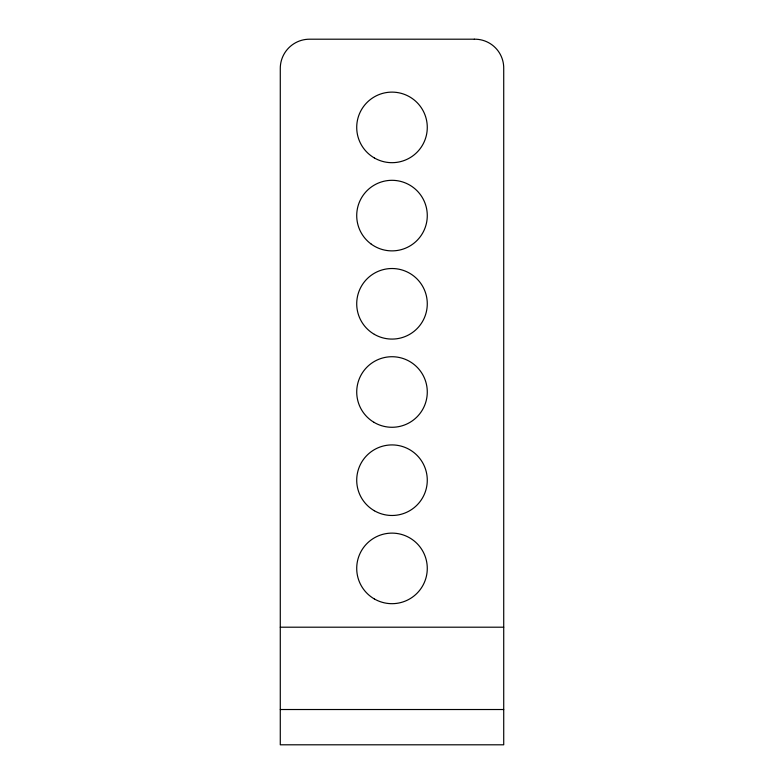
<?xml version="1.0" encoding="UTF-8"?>
<svg xmlns="http://www.w3.org/2000/svg" width="784" height="784" viewBox="0 0 784 784"><rect width="100%" height="100%" fill="white"/><g stroke="black" fill="none" stroke-linecap="round" stroke-linejoin="round"><path stroke-width="1.18" d="M280.28 627.2L503.72 627.2M280.28 709.52L503.72 709.52M474.32 39.2L309.68 39.2A29.253 29.253 0 0 0 280.28 68.6L280.28 744.8L503.72 744.8L503.72 68.6A28.861 28.861 0 0 0 474.32 39.2M374.36 598.956A35.28 35.28 0 0 0 427.28 568.4A35.28 35.28 0 0 0 374.36 537.844A35.28 35.28 0 0 0 374.36 598.956M374.36 510.756A35.28 35.28 0 0 0 427.28 480.2A35.28 35.28 0 0 0 374.36 449.644A35.28 35.28 0 0 0 374.36 510.756M373.919 422.292A35.28 35.28 0 0 0 427.28 392.51A35.28 35.28 0 0 0 374.801 361.199A35.28 35.28 0 0 0 373.919 422.292M374.36 334.356A35.28 35.28 0 0 0 427.28 303.8A35.28 35.28 0 0 0 374.36 273.244A35.28 35.28 0 0 0 374.36 334.356M371.244 244.128A35.28 35.28 0 0 0 427.084 219.304A35.28 35.28 0 0 0 377.663 183.358A35.28 35.28 0 0 0 371.244 244.128M374.36 157.956A35.28 35.28 0 0 0 427.28 127.4A35.28 35.28 0 0 0 374.36 96.844A35.28 35.28 0 0 0 374.36 157.956"/></g></svg>
